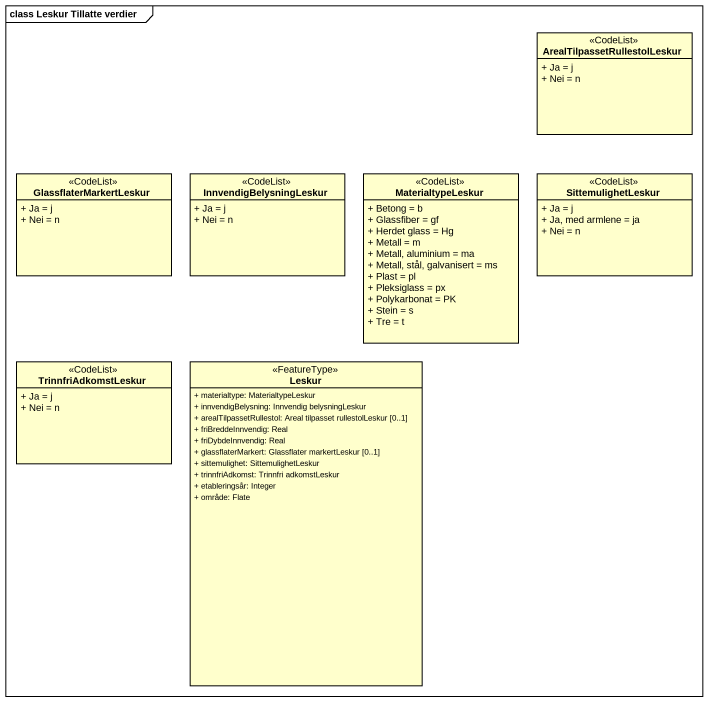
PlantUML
@startuml
mainframe class Leskur Tillatte verdier
hide circle
hide empty members
skinparam classAttributeIconSize 0
class "ArealTilpassetRullestolLeskur" as ArealTilpassetRullestolLesku <<CodeList>> {
  + Ja = j
  + Nei = n
}
class GlassflaterMarkertLeskur <<CodeList>> {
  + Ja = j
  + Nei = n
}
class InnvendigBelysningLeskur <<CodeList>> {
  + Ja = j
  + Nei = n
}
class MaterialtypeLeskur <<CodeList>> {
  + Betong = b
  + Glassfiber = gf
  + Herdet glass = Hg
  + Metall = m
  + Metall, aluminium = ma
  + Metall, stål, galvanisert = ms
  + Plast = pl
  + Pleksiglass = px
  + Polykarbonat = PK
  + Stein = s
  + Tre = t
}
class SittemulighetLeskur <<CodeList>> {
  + Ja = j
  + Ja, med armlene = ja
  + Nei = n
}
class TrinnfriAdkomstLeskur <<CodeList>> {
  + Ja = j
  + Nei = n
}
class Leskur <<FeatureType>> {
  + materialtype: MaterialtypeLeskur
  + innvendigBelysning: Innvendig belysningLeskur
  + arealTilpassetRullestol: Areal tilpasset rullestolLeskur [0..1]
  + friBreddeInnvendig: Real
  + friDybdeInnvendig: Real
  + glassflaterMarkert: Glassflater markertLeskur [0..1]
  + sittemulighet: SittemulighetLeskur
  + trinnfriAdkomst: Trinnfri adkomstLeskur
  + etableringsår: Integer
  + område: Flate
}
@enduml
